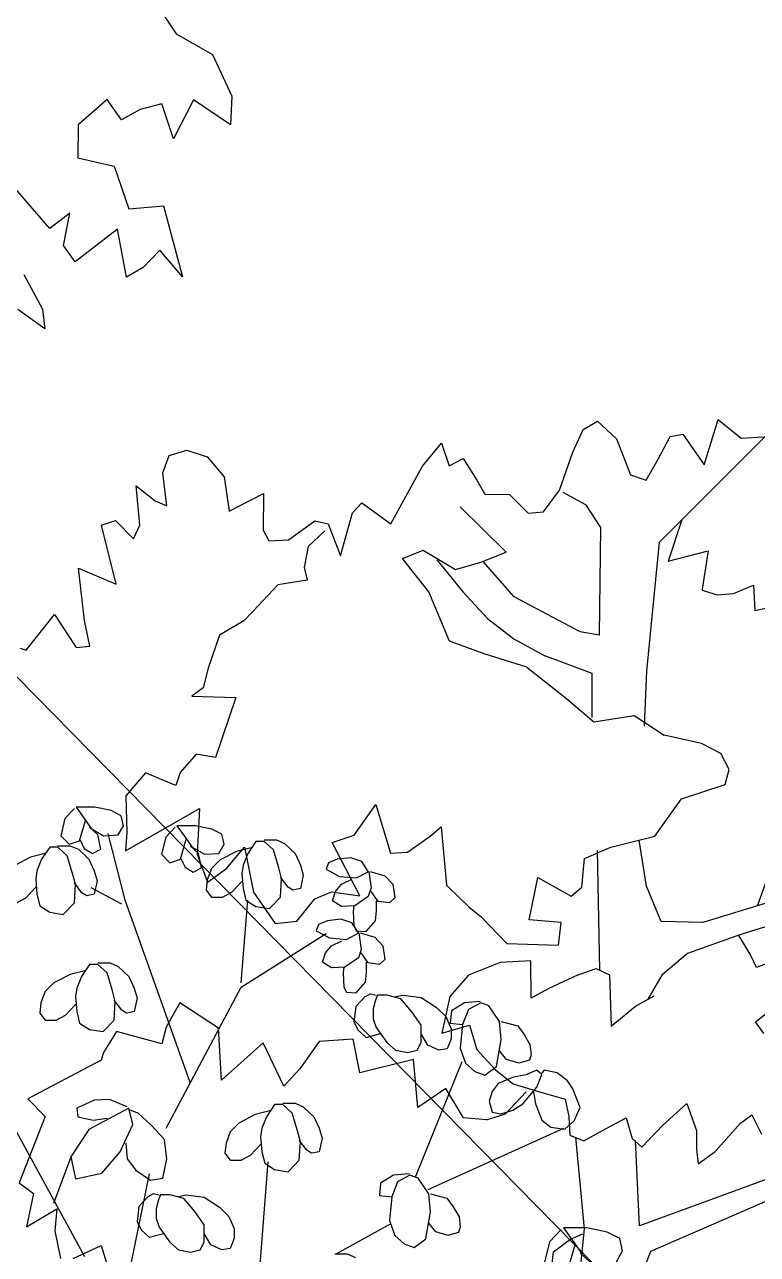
# Model space of a CAD drawing. Header units: metres. Extents: x 10 to 239, y 2 to 253.
# Drawn here: x 19.08 to 22.41, y 180.34 to 185.93 of the extents above; entities that cross this region are included whole.
import ezdxf

# ---------------------------------------------------------------- set-up
doc = ezdxf.new("R2010")
doc.units = ezdxf.units.M
doc.header["$MEASUREMENT"] = 0
doc.layers.add('1gris', color=254, linetype='Continuous')
doc.layers.add('bloques ARBOLES', color=7, linetype='Continuous', true_color=0xb8d897)

# ---------------------------------------------------------------- blocks, each defined once
blk = doc.blocks.new('A$C3F3B40B0')
at = {"layer": 'bloques ARBOLES'}
for p, q in [((934.3, 1965.2), (917.4, 1947.1)), ((971.4, 1967.7), (937.5, 1967.7)), ((937.5, 1967.7), (952.3, 1947.1)), ((1001, 1961.3), (971.4, 1967.7)), ((1019, 1952.2), (1001, 1961.3)), ((917.4, 1947.1), (910, 1916)), ((943.9, 1907), (954.5, 1943.2)), ((952.3, 1947.1), (965, 1929)), ((1023.3, 1934.1), (1019, 1952.2)), ((910, 1916), (924.8, 1900.5)), ((976.7, 1917.3), (961.9, 1931.5)), ((965, 1929), (987.3, 1916)), ((982, 1891.5), (976.7, 1917.3)), ((987.3, 1916), (1013.7, 1917.3)), ((1026.4, 1799.7), (995.7, 1919.9)), ((1013.7, 1917.3), (1023.3, 1934.1)), ((1099.5, 1913.4), (1092.1, 1882.4)), ((1116.4, 1931.5), (1099.5, 1913.4)), ((1153.5, 1934.1), (1119.6, 1934.1)), ((1119.6, 1934.1), (1134.4, 1913.4)), ((1134.4, 1913.4), (1147.1, 1895.3)), ((1183.1, 1927.7), (1153.5, 1934.1)), ((1201.1, 1918.6), (1183.1, 1927.7)), ((1205.4, 1900.5), (1201.1, 1918.6)), ((889.9, 1895.3), (875, 1873.4)), ((904.7, 1895.3), (889.9, 1895.3)), ((904.7, 1897.9), (926.9, 1897.9)), ((921.6, 1879.8), (904.7, 1895.3)), ((924.8, 1900.5), (943.9, 1907)), ((926.9, 1897.9), (941.7, 1891.5)), ((941.7, 1891.5), (960.8, 1873.4)), ((944.9, 1908.3), (952.3, 1892.8)), ((952.3, 1892.8), (967.2, 1883.7)), ((967.2, 1883.7), (982, 1891.5)), ((1126, 1873.4), (1136.6, 1909.6)), ((1158.8, 1883.7), (1144, 1897.9)), ((1147.1, 1895.3), (1169.4, 1882.4)), ((1195.8, 1883.7), (1205.4, 1900.5)), ((1254.1, 1894), (1227.6, 1887.6)), ((1262.5, 1905.7), (1247.7, 1883.7)), ((1277.4, 1905.7), (1262.5, 1905.7)), ((1277.4, 1908.3), (1299.6, 1908.3)), ((1294.3, 1890.2), (1277.4, 1905.7)), ((1303.8, 1857.8), (1294.3, 1890.2)), ((1299.6, 1908.3), (1314.4, 1901.8)), ((1314.4, 1901.8), (1333.5, 1883.7)), ((854.9, 1877.2), (825.3, 1861.7)), ((881.4, 1883.7), (854.9, 1877.2)), ((875, 1873.4), (866.6, 1852.7)), ((931.2, 1847.5), (921.6, 1879.8)), ((960.8, 1873.4), (970.3, 1852.7)), ((1092.1, 1882.4), (1106.9, 1866.9)), ((1106.9, 1866.9), (1126, 1873.4)), ((1127, 1874.7), (1134.4, 1859.1)), ((1164.1, 1857.8), (1158.8, 1883.7)), ((1169.4, 1882.4), (1195.8, 1883.7)), ((1198, 1872.1), (1182.1, 1856.6)), ((1227.6, 1887.6), (1198, 1872.1)), ((1247.7, 1883.7), (1239.3, 1863)), ((1333.5, 1883.7), (1343, 1863)), ((1409.7, 1873.4), (1393.8, 1866.9)), ((1434.1, 1875.9), (1409.7, 1873.4)), ((1454.2, 1869.5), (1434.1, 1875.9)), ((1465.8, 1851.4), (1454.2, 1869.5)), ((866.6, 1852.7), (864.5, 1837.2)), ((936.5, 1828.1), (931.2, 1847.5)), ((970.3, 1852.7), (975.6, 1834.6)), ((1134.4, 1859.1), (1149.3, 1850.1)), ((1149.3, 1850.1), (1164.1, 1857.8)), ((1182.1, 1856.6), (1174.7, 1835.9)), ((1239.3, 1863), (1237.1, 1847.5)), ((1237.1, 1847.5), (1239.3, 1820.4)), ((1309.1, 1838.5), (1303.8, 1857.8)), ((1343, 1863), (1348.3, 1844.9)), ((1393.8, 1866.9), (1389.6, 1855.3)), ((1389.6, 1855.3), (1413.9, 1842.3)), ((1444.6, 1839.7), (1466.9, 1851.4)), ((1466.9, 1851.4), (1471.1, 1821.6)), ((1469, 1851.4), (1495.5, 1843.6)), ((864.5, 1837.2), (866.6, 1810)), ((948.1, 1812.6), (934.3, 1830.7)), ((934.3, 1794.5), (936.5, 1828.1)), ((975.6, 1834.6), (970.3, 1810)), ((1174.7, 1835.9), (1172.6, 1817.8)), ((1219.1, 1813.9), (1237.1, 1833.3)), ((1320.8, 1822.9), (1307, 1841)), ((1307, 1804.8), (1309.1, 1838.5)), ((1348.3, 1844.9), (1343, 1820.4)), ((1406.5, 1815.2), (1417.1, 1828.1)), ((1413.9, 1842.3), (1444.6, 1839.7)), ((1417.1, 1828.1), (1436.2, 1837.2)), ((1495.5, 1843.6), (1510.3, 1828.1)), ((1510.3, 1828.1), (1513.5, 1803.5)), ((829.5, 1794.5), (846.5, 1803.5)), ((846.5, 1803.5), (864.5, 1822.9)), ((866.6, 1810), (871.9, 1789.3)), ((956.6, 1807.4), (948.1, 1812.6)), ((970.3, 1810), (956.6, 1807.4)), ((1020.1, 1791.9), (965, 1821.6)), ((1172.6, 1817.8), (1182.1, 1804.8)), ((1182.1, 1804.8), (1202.2, 1804.8)), ((1202.2, 1804.8), (1219.1, 1813.9)), ((1239.3, 1820.4), (1244.5, 1799.7)), ((1286.9, 1784.2), (1307, 1804.8)), ((1329.2, 1817.8), (1320.8, 1822.9)), ((1343, 1820.4), (1329.2, 1817.8)), ((1401.2, 1798.4), (1406.5, 1815.2)), ((1465.8, 1806.1), (1441.5, 1789.3)), ((1471.1, 1821.6), (1465.8, 1806.1)), ((1483.8, 1797.1), (1471.1, 1815.2)), ((1513.5, 1803.5), (1503.9, 1794.5)), ((871.9, 1789.3), (889.9, 1777.7)), ((914.2, 1773.8), (934.3, 1794.5)), ((1144, 1470), (1026.4, 1799.7)), ((1236.1, 1649.7), (1247.7, 1799.7)), ((1244.5, 1799.7), (1262.5, 1788)), ((1262.5, 1788), (1286.9, 1784.2)), ((1417.1, 1788), (1401.2, 1798.4)), ((1441.5, 1789.3), (1417.1, 1788)), ((1439.4, 1789.3), (1438.3, 1779)), ((1438.3, 1779), (1439.4, 1753.1)), ((1478.5, 1762.2), (1480.6, 1780.3)), ((1480.6, 1780.3), (1480.6, 1798.4)), ((1503.9, 1794.5), (1483.8, 1797.1)), ((889.9, 1777.7), (914.2, 1773.8)), ((1391.7, 1762.2), (1375.8, 1755.7)), ((1416.1, 1764.8), (1391.7, 1762.2)), ((1436.2, 1758.3), (1416.1, 1764.8)), ((1447.8, 1740.2), (1436.2, 1758.3)), ((1461.6, 1742.8), (1478.5, 1762.2)), ((1236.1, 1641.9), (1389.6, 1738.9)), ((1375.8, 1755.7), (1371.6, 1744.1)), ((1371.6, 1744.1), (1395.9, 1731.1)), ((1426.6, 1728.6), (1448.9, 1740.2)), ((1439.4, 1753.1), (1444.6, 1744.1)), ((1444.6, 1744.1), (1461.6, 1742.8)), ((1448.9, 1740.2), (1453.1, 1710.5)), ((1451, 1740.2), (1477.5, 1732.4)), ((1388.5, 1704), (1399.1, 1716.9)), ((1395.9, 1731.1), (1426.6, 1728.6)), ((1399.1, 1716.9), (1418.2, 1726)), ((1477.5, 1732.4), (1492.3, 1716.9)), ((1492.3, 1716.9), (1495.5, 1692.4)), ((1383.2, 1687.2), (1388.5, 1704)), ((1447.8, 1694.9), (1423.5, 1678.1)), ((1453.1, 1710.5), (1447.8, 1694.9)), ((1465.8, 1685.9), (1453.1, 1704)), ((1495.5, 1692.4), (1485.9, 1683.3)), ((953.4, 1671.7), (926.9, 1665.2)), ((961.9, 1683.3), (947, 1661.3)), ((976.7, 1683.3), (961.9, 1683.3)), ((976.7, 1685.9), (998.9, 1685.9)), ((993.6, 1667.8), (976.7, 1683.3)), ((1003.2, 1635.5), (993.6, 1667.8)), ((998.9, 1685.9), (1013.7, 1679.4)), ((1013.7, 1679.4), (1032.8, 1661.3)), ((1399.1, 1676.8), (1383.2, 1687.2)), ((1423.5, 1678.1), (1399.1, 1676.8)), ((1421.4, 1678.1), (1420.3, 1667.8)), ((1420.3, 1667.8), (1421.4, 1641.9)), ((1460.5, 1651), (1462.6, 1669.1)), ((1462.6, 1669.1), (1462.6, 1687.2)), ((1485.9, 1683.3), (1465.8, 1685.9)), ((897.3, 1649.7), (881.4, 1634.2)), ((926.9, 1665.2), (897.3, 1649.7)), ((947, 1661.3), (938.6, 1640.6)), ((1032.8, 1661.3), (1042.3, 1640.6)), ((1443.6, 1631.6), (1460.5, 1651)), ((881.4, 1634.2), (874, 1613.5)), ((938.6, 1640.6), (936.5, 1625.1)), ((936.5, 1625.1), (938.6, 1598)), ((1008.4, 1616.1), (1003.2, 1635.5)), ((1042.3, 1640.6), (1047.6, 1622.5)), ((1100.6, 1387.2), (1236.1, 1641.9)), ((1421.4, 1641.9), (1426.6, 1632.9)), ((1426.6, 1632.9), (1443.6, 1631.6)), ((1460, 1625), (1443, 1606.9)), ((1460, 1625), (1469.5, 1630.1)), ((1469.5, 1630.1), (1480.1, 1627.6)), ((1482.2, 1627.6), (1479, 1618.5)), ((1499.1, 1627.6), (1482.2, 1627.6)), ((1524.6, 1621.1), (1499.1, 1627.6)), ((1515, 1625), (1528.8, 1627.6)), ((1528.8, 1627.6), (1561.6, 1623.7)), ((1561.6, 1623.7), (1589.1, 1605.6)), ((874, 1613.5), (871.9, 1595.4)), ((918.5, 1591.5), (936.5, 1610.9)), ((1020.1, 1600.6), (1006.3, 1618.7)), ((1006.3, 1582.5), (1008.4, 1616.1)), ((1047.6, 1622.5), (1042.3, 1598)), ((1443, 1606.9), (1439.9, 1579.7)), ((1479, 1618.5), (1474.8, 1603)), ((1474.8, 1603), (1474.8, 1584.9)), ((1544.7, 1597.8), (1524.6, 1621.1)), ((1589.1, 1605.6), (1606.1, 1588.8)), ((1639.5, 1613.5), (1616.2, 1599.3)), ((1646.9, 1601.9), (1636.3, 1574.7)), ((1668, 1616.1), (1639.5, 1613.5)), ((1669.1, 1613.5), (1646.9, 1601.9)), ((1683.9, 1608.3), (1669.1, 1613.5)), ((1703, 1579.9), (1683.9, 1608.3)), ((871.9, 1595.4), (881.4, 1582.5)), ((881.4, 1582.5), (901.5, 1582.5)), ((901.5, 1582.5), (918.5, 1591.5)), ((938.6, 1598), (943.9, 1577.3)), ((986.2, 1561.8), (1006.3, 1582.5)), ((1028.6, 1595.4), (1020.1, 1600.6)), ((1042.3, 1598), (1028.6, 1595.4)), ((1439.9, 1579.7), (1447.3, 1564.2)), ((1474.8, 1584.9), (1480.1, 1569.4)), ((1561.6, 1573.3), (1544.7, 1597.8)), ((1606.1, 1588.8), (1615.6, 1566.8)), ((1616.2, 1599.3), (1614, 1577.3)), ((1706.2, 1547.6), (1703, 1579.9)), ((1706.2, 1579.9), (1735.8, 1572.1)), ((953.4, 1154.5), (732.1, 1559.2)), ((943.9, 1577.3), (961.9, 1565.7)), ((961.9, 1565.7), (986.2, 1561.8)), ((1447.3, 1564.2), (1462.1, 1551.3)), ((1462.1, 1551.3), (1488, 1558.1)), ((1480.1, 1569.4), (1499.1, 1542.2)), ((1561.6, 1542.2), (1561.6, 1573.3)), ((1573.3, 1537.1), (1561.6, 1557.7)), ((1614, 1577.3), (1636.3, 1574.7)), ((1615.6, 1566.8), (1615.6, 1548.7)), ((1636.3, 1574.7), (1632, 1532)), ((1735.8, 1572.1), (1747.4, 1556.6)), ((1747.4, 1556.6), (1758, 1538.5)), ((1499.1, 1542.2), (1515, 1528)), ((1554.2, 1528), (1561.6, 1542.2)), ((1593.4, 1528), (1573.3, 1537.1)), ((1615.6, 1548.7), (1608.2, 1530.6)), ((1697.7, 1498.4), (1706.2, 1547.6)), ((1758, 1538.5), (1760.2, 1520.4)), ((1515, 1528), (1537.3, 1524.1)), ((1537.3, 1524.1), (1554.2, 1528)), ((1608.2, 1530.6), (1593.4, 1528)), ((1632, 1532), (1641.6, 1504.9)), ((1715.7, 1511.4), (1703, 1526.9)), ((1760.2, 1520.4), (1757, 1510.1)), ((1551.6, 1300.6), (1635.2, 1507.5)), ((1641.6, 1504.9), (1658.5, 1489.4)), ((1676.5, 1482.9), (1697.7, 1498.4)), ((1737.9, 1504.9), (1715.7, 1511.4)), ((1757, 1510.1), (1737.9, 1504.9)), ((1770.5, 1492.3), (1751.9, 1484.2)), ((1779.7, 1484.2), (1770.5, 1492.3)), ((1783.7, 1492.3), (1779.7, 1487.4)), ((1807.5, 1487.4), (1783.7, 1492.3)), ((1658.5, 1489.4), (1676.5, 1482.9)), ((1700.3, 1468), (1689.7, 1453.5)), ((1728.1, 1479.4), (1700.3, 1468)), ((1754.6, 1484.2), (1728.1, 1479.4)), ((1770.5, 1461.6), (1779.7, 1484.2)), ((1826.1, 1472.9), (1807.5, 1487.4)), ((1835.3, 1458.4), (1826.1, 1472.9)), ((1689.7, 1453.5), (1684.5, 1435.7)), ((1745.3, 1430.9), (1770.5, 1461.6)), ((1763.9, 1456.7), (1767.8, 1430.9)), ((1848.6, 1424.4), (1835.3, 1458.4)), ((970.3, 1437.7), (938.6, 1423.4)), ((938.6, 1423.4), (940.7, 1407.9)), ((1032.8, 1423.4), (960.8, 1384.7)), ((997.9, 1439), (970.3, 1437.7)), ((1029.6, 1426), (997.9, 1439)), ((1040.2, 1393.7), (1032.8, 1423.4)), ((1296.4, 1429.9), (1281.6, 1407.9)), ((1311.2, 1429.9), (1296.4, 1429.9)), ((1311.2, 1432.5), (1333.5, 1432.5)), ((1328.2, 1414.4), (1311.2, 1429.9)), ((1333.5, 1432.5), (1348.3, 1426)), ((1348.3, 1426), (1367.4, 1407.9)), ((1684.5, 1435.7), (1689.7, 1416.3)), ((1726.8, 1419.6), (1745.3, 1430.9)), ((1767.8, 1430.9), (1779.7, 1401.8)), ((1838, 1400.2), (1848.6, 1424.4)), ((940.7, 1407.9), (968.2, 1401.5)), ((968.2, 1401.5), (993.6, 1405.3)), ((1049.7, 1414.4), (1034.9, 1419.6)), ((1073, 1392.4), (1049.7, 1414.4)), ((1261.5, 1411.8), (1231.8, 1396.3)), ((1288, 1418.3), (1261.5, 1411.8)), ((1281.6, 1407.9), (1273.1, 1387.2)), ((1337.7, 1382.1), (1328.2, 1414.4)), ((1367.4, 1407.9), (1376.9, 1387.2)), ((1689.7, 1416.3), (1705.6, 1413.1)), ((1705.6, 1413.1), (1726.8, 1419.6)), ((1779.7, 1401.8), (1795.6, 1388.9)), ((960.8, 1384.7), (928, 1335.5)), ((1016.9, 1344.6), (1040.2, 1393.7)), ((1097.4, 1366.6), (1073, 1392.4)), ((1216, 1380.8), (1208.5, 1360.1)), ((1231.8, 1396.3), (1216, 1380.8)), ((1273.1, 1387.2), (1271, 1371.7)), ((1343, 1362.7), (1337.7, 1382.1)), ((1376.9, 1387.2), (1382.2, 1369.1)), ((1573.8, 1276.1), (1819.4, 1387.2)), ((1795.6, 1388.9), (1820.8, 1385.6)), ((1820.8, 1385.6), (1838, 1400.2)), ((1027.5, 1360.1), (1029.6, 1331.7)), ((1101.6, 1331.7), (1097.4, 1366.6)), ((1208.5, 1360.1), (1206.4, 1342)), ((1253, 1338.1), (1271, 1357.5)), ((1271, 1371.7), (1273.1, 1344.6)), ((1354.7, 1347.2), (1340.9, 1365.3)), ((1340.9, 1329.1), (1343, 1362.7)), ((1382.2, 1369.1), (1376.9, 1344.6)), ((897.3, 1251.5), (928, 1334.2)), ((928, 1335.5), (936.5, 1295.5)), ((984.1, 1305.8), (1016.9, 1344.6)), ((1206.4, 1342), (1216, 1329.1)), ((1236.1, 1329.1), (1253, 1338.1)), ((1273.1, 1344.6), (1278.4, 1323.9)), ((1363.1, 1342), (1354.7, 1347.2)), ((1376.9, 1344.6), (1363.1, 1342)), ((1029.6, 1331.7), (1045.5, 1311)), ((1094.2, 1296.7), (1101.6, 1331.7)), ((1216, 1329.1), (1236.1, 1329.1)), ((1250.9, 894.7), (1284.8, 1326.5)), ((1278.4, 1323.9), (1296.4, 1312.3)), ((1296.4, 1312.3), (1320.8, 1308.4)), ((1320.8, 1308.4), (1340.9, 1329.1)), ((936.5, 1295.5), (984.1, 1305.8)), ((989.4, 906.3), (1069.9, 1304.5)), ((1045.5, 1311), (1072, 1292.9)), ((1072, 1292.9), (1094.2, 1296.7)), ((1511.3, 1301.9), (1488.1, 1287.7)), ((1518.8, 1290.3), (1508.2, 1263.1)), ((1539.9, 1304.5), (1511.3, 1301.9)), ((1541, 1301.9), (1518.8, 1290.3)), ((1555.8, 1296.7), (1541, 1301.9)), ((1574.9, 1268.3), (1555.8, 1296.7)), ((1067.7, 1263.9), (1077.2, 1269.1)), ((1077.2, 1269.1), (1087.8, 1266.5)), ((1488.1, 1287.7), (1485.9, 1265.7)), ((1578, 1236), (1574.9, 1268.3)), ((1578, 1268.3), (1607.7, 1260.5)), ((1050.7, 1245.8), (1047.6, 1218.6)), ((1067.7, 1263.9), (1050.7, 1245.8)), ((1086.7, 1257.4), (1082.5, 1241.9)), ((1089.9, 1266.5), (1086.7, 1257.4)), ((1106.9, 1266.5), (1089.9, 1266.5)), ((1132.3, 1260), (1106.9, 1266.5)), ((1122.7, 1263.9), (1136.5, 1266.5)), ((1152.4, 1236.7), (1132.3, 1260)), ((1136.5, 1266.5), (1169.3, 1262.6)), ((1169.3, 1262.6), (1196.9, 1244.5)), ((1485.9, 1265.7), (1508.2, 1263.1)), ((1508.2, 1263.1), (1503.9, 1220.5)), ((1607.7, 1260.5), (1619.3, 1245)), ((1082.5, 1241.9), (1082.5, 1223.8)), ((1082.5, 1223.8), (1087.8, 1208.3)), ((1169.3, 1212.2), (1152.4, 1236.7)), ((1196.9, 1244.5), (1213.8, 1227.7)), ((1213.8, 1227.7), (1223.3, 1205.7)), ((1569.6, 1186.9), (1578, 1236)), ((1619.3, 1245), (1629.9, 1226.9)), ((1629.9, 1226.9), (1632, 1208.8)), ((1047.6, 1218.6), (1055, 1203.1)), ((1055, 1203.1), (1069.8, 1190.2)), ((1087.8, 1208.3), (1106.9, 1181.1)), ((1169.3, 1181.1), (1169.3, 1212.2)), ((1223.3, 1205.7), (1223.3, 1187.6)), ((1407.6, 1159.7), (1506.1, 1214)), ((1503.9, 1220.5), (1513.5, 1193.3)), ((1587.6, 1199.8), (1574.9, 1215.3)), ((1632, 1208.8), (1628.9, 1198.5)), ((1814.4, 1204), (1793.2, 1181.4)), ((1818.4, 1207.2), (1836.9, 1181.4)), ((1860.7, 1207.2), (1818.4, 1207.2)), ((1897.8, 1199.1), (1860.7, 1207.2)), ((1069.8, 1190.2), (1095.7, 1197)), ((1106.9, 1181.1), (1122.7, 1166.9)), ((1161.9, 1166.9), (1169.3, 1181.1)), ((1181, 1176), (1169.3, 1196.7)), ((1223.3, 1187.6), (1215.9, 1169.5)), ((1513.5, 1193.3), (1530.4, 1177.8)), ((1548.4, 1171.3), (1569.6, 1186.9)), ((1609.8, 1193.3), (1587.6, 1199.8)), ((1628.9, 1198.5), (1609.8, 1193.3)), ((1793.2, 1181.4), (1784, 1142.6)), ((1836.9, 1181.4), (1852.8, 1158.7)), ((1920.3, 1187.8), (1897.8, 1199.1)), ((1925.6, 1165.2), (1920.3, 1187.8)), ((1122.7, 1166.9), (1145, 1163)), ((1145, 1163), (1161.9, 1166.9)), ((1201.1, 1166.9), (1181, 1176)), ((1215.9, 1169.5), (1201.1, 1166.9)), ((1405.5, 1159.7), (1427.7, 1159.7)), ((1427.7, 1159.7), (1442.5, 1153.2)), ((1530.4, 1177.8), (1548.4, 1171.3)), ((1826.3, 1131.3), (1839.6, 1176.5)), ((1867.3, 1144.2), (1848.8, 1162)), ((1913.7, 1144.2), (1925.6, 1165.2))]:
    blk.add_line(p, q, dxfattribs=at)
blk = doc.blocks.new('arbolote')
at = {"layer": 'bloques ARBOLES'}
for points in [[(-1.4173, 8.827), (-1.3465, 8.7196), (-1.1962, 8.6345), (-1.1167, 8.4635), (-1.1225, 8.3455), (-1.2743, 8.4487), (-1.3573, 8.2883), (-1.4052, 8.4317), (-1.4938, 8.4081), (-1.571, 8.3657), (-1.6297, 8.4502), (-1.7499, 8.3457), (-1.7513, 8.2093), (-1.6007, 8.1759), (-1.5415, 8.0007), (-1.3981, 8.0128), (-1.3207, 7.7205), (-1.4132, 7.8298), (-1.4818, 7.7588), (-1.5509, 7.7187), (-1.5872, 7.9169), (-1.7618, 7.782), (-1.809, 7.8486), (-1.784, 7.982), (-1.8659, 7.9191), (-2.034, 8.1142)], [(-1.9722, 7.7297), (-1.8964, 7.5869), (-1.8862, 7.5064), (-1.9981, 7.5854)], [(-1.9879, 6.1932), (-1.9638, 6.1843), (-1.847, 6.331), (-1.7577, 6.1951), (-1.7015, 6.2004), (-1.7235, 6.3068), (-1.7476, 6.5219), (-1.5927, 6.4563), (-1.6533, 6.6984), (-1.5958, 6.7185), (-1.5215, 6.6426), (-1.4958, 6.6993), (-1.5104, 6.8608), (-1.4319, 6.7985), (-1.3848, 6.7777), (-1.4013, 6.9145), (-1.3745, 6.986), (-1.303, 7.008), (-1.2186, 6.9801), (-1.1488, 6.8976), (-1.1286, 6.7565), (-0.9872, 6.8285), (-0.9887, 6.6782), (-0.9644, 6.6344), (-0.8844, 6.6387), (-0.7764, 6.7164), (-0.7215, 6.7049), (-0.6698, 6.5721), (-0.6203, 6.7493), (-0.582, 6.7909), (-0.4636, 6.7044), (-0.3325, 6.9416), (-0.2549, 7.0367), (-0.2237, 6.9435), (-0.1655, 6.9736), (-0.1101, 6.8843), (-0.0771, 6.8258), (0.0243, 6.8244), (0.1017, 6.7483), (0.1649, 6.754), (0.231, 6.8421), (0.2858, 6.9989), (0.3284, 7.093), (0.3869, 7.126), (0.4646, 7.0538), (0.5221, 6.9057), (0.5869, 6.8834), (0.6359, 6.9699), (0.6855, 7.0634), (0.7381, 7.073), (0.8253, 6.9473), (0.8826, 7.1338), (0.9777, 7.0562), (1.0689, 7.0626)], [(0.5805, 5.8724), (0.5892, 6.0984), (0.6413, 6.6286), (1.119, 7.1066)], [(0.7339, 6.7212), (0.678, 6.5512), (0.8418, 6.5934), (0.8177, 6.435), (0.8174, 6.4311), (0.8786, 6.412), (0.9457, 6.4174), (1.0283, 6.4524), (1.0336, 6.3474), (1.1613, 6.3747)], [(0.2442, 6.8341), (0.3375, 6.7843), (0.3995, 6.6887), (0.3936, 6.2457)], [(-0.0926, 6.5464), (0.0111, 6.5874), (-0.1776, 6.7745)], [(-0.735, 6.6751), (-0.803, 6.611), (-0.8201, 6.5248), (-0.8076, 6.472), (-0.9276, 6.454), (-1.0303, 6.344), (-1.0683, 6.3053), (-1.1678, 6.2468), (-1.2139, 6.1112), (-1.2346, 6.0293), (-1.2822, 5.9954), (-1.1014, 5.9904), (-1.1846, 5.7433), (-1.2641, 5.7569), (-1.3291, 5.6816), (-1.3476, 5.6273), (-1.4727, 5.6795), (-1.5532, 5.5856), (-1.5488, 5.4348), (-1.5551, 5.3587), (-1.2508, 5.5327), (-1.2594, 5.3451), (-1.2171, 5.2301), (-1.1388, 5.2864), (-1.0658, 5.3739), (-1.0283, 5.1896), (-0.9384, 5.0606), (-0.8499, 5.0702), (-0.7756, 5.1617), (-0.7075, 5.1909), (-0.5903, 5.1742), (-0.7047, 5.3928), (-0.6145, 5.4242), (-0.5244, 5.5492), (-0.4643, 5.349), (-0.3943, 5.3532), (-0.3012, 5.4192), (-0.3012, 5.4192), (-0.2562, 5.4573), (-0.2341, 5.2184), (-0.2278, 5.2109), (-0.1411, 5.1271), (-0.0915, 5.0881), (0.0139, 4.9778), (0.2264, 4.9712), (0.2371, 5.0639), (0.1056, 5.0748), (0.141, 5.2501), (0.2779, 5.172), (0.3229, 5.2102), (0.3327, 5.3279), (0.4411, 5.3747), (0.6221, 5.4194), (0.7325, 5.5736), (0.9116, 5.6325), (0.9277, 5.6939), (0.8942, 5.7594), (0.814, 5.8009), (0.6604, 5.8345)], [(0.0964, 6.1142), (-0.0793, 6.1691), (-0.2219, 6.2214), (-0.3067, 6.4243), (-0.415, 6.562), (-0.3308, 6.5956), (-0.1973, 6.5167), (-0.0926, 6.5464)], [(-0.2745, 6.5566), (-0.1656, 6.4228), (-0.0658, 6.3153), (0.0425, 6.2309), (0.1707, 6.1611)], [(0.3936, 6.2457), (0.3153, 6.2605), (0.0441, 6.4046), (-0.0841, 6.5498)], [(0.1685, 6.1631), (0.3634, 6.0897), (0.3634, 5.9072)], [(0.0964, 6.1142), (0.2592, 5.9854), (0.3721, 5.8898), (0.5371, 5.9159), (0.6604, 5.8345)], [(1.0987, 5.1499), (0.8198, 5.0644), (0.6488, 5.0686), (0.5881, 5.2131), (0.5583, 5.4036)], [(1.0442, 5.1332), (1.1312, 5.3733), (1.2149, 5.3385), (1.4009, 5.3828), (1.3375, 5.2068), (1.4584, 5.151), (1.5433, 5.13), (1.5647, 5.0516), (1.5408, 5.0157), (1.63, 4.9522)], [(0.3859, 5.3609), (0.395, 4.8684)], [(1.1222, 5.0603), (0.972, 5.014), (0.7565, 4.9372), (0.6515, 4.8483), (0.594, 4.7487)], [(0.307, 4.849), (0.1867, 4.7922), (0.1138, 4.7534), (0.1126, 4.9069), (-0.0135, 4.9004), (-0.1433, 4.8474), (-0.2203, 4.7602), (-0.2537, 4.6095), (-0.1394, 4.6419), (-0.1089, 4.5418), (-0.0321, 4.4587), (0.0397, 4.4), (0.1349, 4.3712), (0.2537, 4.3375), (0.2687, 4.2665), (0.2733, 4.1895), (0.3302, 4.1668), (0.4074, 4.2092), (0.5053, 4.2609), (0.53, 4.1752), (0.569, 4.1401), (0.6561, 4.2305), (0.7541, 4.3199), (0.7938, 4.2091), (0.7944, 4.1324), (0.8004, 4.0721), (0.8702, 4.1221), (0.9745, 4.239), (1.0222, 4.2738), (1.0614, 4.1939)], [(1.0708, 4.6074), (1.0369, 4.6561), (1.186, 4.7722)], [(1.1165, 4.9074), (1.0414, 4.8788), (1.0141, 4.9338), (0.9687, 5.0103)], [(0.307, 4.849), (0.3818, 4.8746), (0.4355, 4.8493), (0.4429, 4.6385), (0.5433, 4.7208), (0.6205, 4.7632)], [(-0.0701, 4.2527), (-0.164, 4.2605), (-0.2377, 4.3811), (-0.3517, 4.3039), (-0.3702, 4.5007), (-0.5909, 4.4453), (-0.6183, 4.584), (-0.7585, 4.5747), (-0.8375, 4.4627), (-0.9031, 4.3914), (-0.989, 4.5688), (-1.1591, 4.4156), (-1.1722, 4.6298), (-1.3309, 4.7336), (-1.388, 4.6337), (-1.4046, 4.5654), (-1.5917, 4.6158), (-1.6446, 4.5295), (-1.6542, 4.4984), (-1.9562, 4.3392), (-1.8855, 4.2666), (-1.9918, 3.9936), (-1.9326, 3.9498), (-1.9619, 3.8128), (-1.8373, 3.8862), (-1.8448, 3.7961), (-1.8223, 3.6827)], [(-1.7705, 3.6824), (-1.6546, 3.7356), (-1.5613, 3.4311)], [(0.1903, 3.5719), (0.2057, 3.71), (0.2726, 3.7603), (0.3263, 3.7837)], [(-0.0701, 4.2527), (0.0086, 4.2771), (0.0928, 4.3677)], [(0.2964, 4.1806), (0.332, 3.8041), (0.2701, 3.1888)], [(1.4917, 4.1583), (0.5591, 3.8172), (0.5433, 4.1671)], [(0.8648, 3.3933), (0.8038, 3.1028), (0.6721, 2.8597), (0.4385, 2.4807), (0.4686, 3.012), (0.5491, 3.5631), (0.6062, 3.7117), (1.5979, 4.1425)]]:
    blk.add_lwpolyline(points, dxfattribs=at)

msp = doc.modelspace()

# ---------------------------------------------------------------- linework, layer by layer
at = {"layer": '1gris'}
msp.add_line((24.71514, 177.19815), (14.88692, 187.19815), dxfattribs=at)

# ---------------------------------------------------------------- block references
at = {"xscale": 1.104233309032171, "yscale": 1.104233309032171, "zscale": 1.104233309032171}
msp.add_blockref('arbolote', (21.2568, 176.25776), dxfattribs=at)
at = {"layer": 'bloques ARBOLES', "color": 2, "xscale": 0.0025121894011627, "yscale": 0.0025121894011627, "zscale": 0.0025121894011627}
msp.add_blockref('A$C3F3B40B0', (16.96066, 177.43088), dxfattribs=at)

doc.saveas('drawing.dxf')
